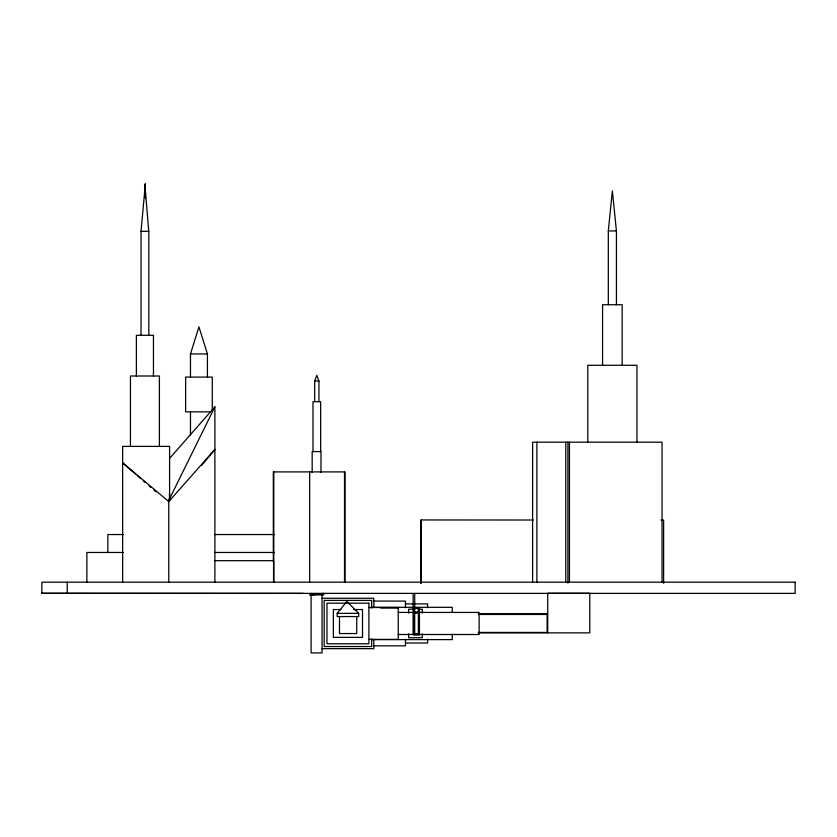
<?xml version="1.0" encoding="UTF-8"?>
<svg xmlns="http://www.w3.org/2000/svg" width="837" height="837" viewBox="0 0 837 837"><rect width="100%" height="100%" fill="white"/><g stroke="black" fill="none" stroke-linecap="round" stroke-linejoin="round"><path stroke-width="1.26" d="M420.927 583.295L421.356 519.955L421.356 582.186M145.01 191.527L145.345 184.077L141.024 231.336L141.024 335.323M608.311 304.731L608.311 230.907L612.36 191.003L616.419 230.907L616.419 304.731M190.47 377.089L190.47 353.957L198.944 326.88L207.43 353.957L207.43 377.089M314.691 401.666L314.691 380.992L316.825 375.332L318.949 380.992L318.949 401.666M214.889 582.186L214.889 406.866L169.587 498.768L169.482 493.673M337.165 613.375L346.916 601.416L358.696 613.375L358.696 616.545L337.165 616.545L337.165 613.375L358.696 613.375M201.717 465.226L214.889 449.438L168.771 501.562L122.641 462.851L135.353 473.92M169.618 458.341L214.889 406.866M311.102 594.94L324.034 593.381L323.626 594.94L309.544 594.94M608.311 230.907L616.419 230.907M141.024 231.336L148.819 231.336L148.819 335.323M190.47 353.957L207.43 353.957M314.691 380.992L318.949 380.992M210.474 411.856L185.636 411.856L185.636 377.089L212.263 377.089L212.263 410.569M533.399 520.018L420.885 519.955L420.885 583.295M661 519.955L663.615 519.955L663.615 583.295M123.468 534.54L107.847 534.54L107.847 552.472M214.565 534.54L274.431 534.54M123.468 552.472L86.881 552.472L86.881 582.186M214.565 552.472L274.526 552.472M214.889 560.675L273.563 560.675L273.563 582.186M41.85 593.234L303.224 593.381M322.067 598.277L373.794 598.277L373.794 607.484M373.794 601.092L405.464 601.092L405.464 607.808M405.464 603.895L427.581 603.895L427.581 607.808M371.67 607.317L452.273 607.317L452.273 612.485M368.897 607.516L398.234 607.516L398.234 639.405L368.897 639.405M380.657 607.944L398.6 607.944M413.593 609.19L408.623 609.19L408.623 613.082M418.563 609.19L422.287 609.19L422.287 613.082M340.952 609.556L333.356 609.556L333.356 637.365L362.505 637.365L362.505 609.556L353.632 609.556M414.692 612.025L419.442 612.025M398.234 612.422L413.897 612.422M419.117 612.422L479.12 612.422L479.12 634.498L398.234 634.498M414.692 613.123L418.354 613.123L418.354 633.797L414.692 633.797M478.848 613.783L547.722 613.783M478.262 614.473L547.147 614.473L547.147 632.448L478.262 632.448M478.848 632.866L589.771 632.866L589.771 593.245L547.722 593.245L547.722 632.866M371.67 639.604L452.273 639.604L452.273 634.436M405.464 643.025L427.581 643.025L427.581 639.112M373.794 645.84L405.464 645.84L405.464 639.112M322.067 648.654L373.794 648.654L373.794 639.447M137.31 475.615L140.25 478.178M143.179 480.731L145.136 482.436M149.049 485.837L151.005 487.542M153.935 490.095L155.891 491.8M169.179 501.405L168.771 499.082L168.771 582.186M148.745 231.336L144.885 184.077L144.885 191.746M662.057 582.186L662.057 442.177L532.604 442.177L532.604 582.186M636.947 442.177L636.947 365.288L587.783 365.288L587.783 442.177M622.163 365.288L622.163 304.731L602.567 304.731L602.567 365.288M569.442 442.177L569.442 582.186M567.915 442.177L567.915 583.169M565.77 442.177L565.77 582.186M536.894 442.177L536.894 582.186M422.287 633.839L422.287 637.731L408.623 637.731L408.623 633.839M418.354 608.509L418.354 612.025M414.692 593.464L414.692 634.54M413.122 593.538L413.122 634.54M371.67 608.081L371.67 600.401L324.191 600.401L324.191 646.53L371.67 646.53L371.67 638.84M356.74 616.545L356.74 633.557L339.477 633.557L339.477 616.545M345.001 582.186L345.001 471.901L273.322 471.901L273.322 561.428M344.509 471.901L344.509 582.186M322.067 594.94L322.067 652.923L311.102 652.923L311.102 593.381M320.989 472.267L320.989 451.593L312.17 451.593L312.17 472.267M320.655 451.593L320.655 401.666L312.986 401.666L312.986 451.593M309.659 471.901L309.659 582.186M273.814 471.901L273.814 582.186M190.47 411.856L190.47 435.031M169.587 501.122L169.587 446.393L122.641 446.393L122.641 582.186M159.396 446.393L159.396 376.001L130.446 376.001L130.446 446.393M153.453 376.001L153.453 335.323L136.389 335.323L136.389 376.001M145.345 184.077L145.345 198.128M67.242 582.186L67.242 593.381M795.15 582.186L41.85 582.186L41.85 593.381L795.15 593.381L795.15 582.186M368.897 603.174L326.964 603.174L326.964 643.758L368.897 643.758L368.897 603.174M419.442 608.509L413.604 608.509L413.604 634.896L419.442 634.896L419.442 608.509"/></g></svg>
